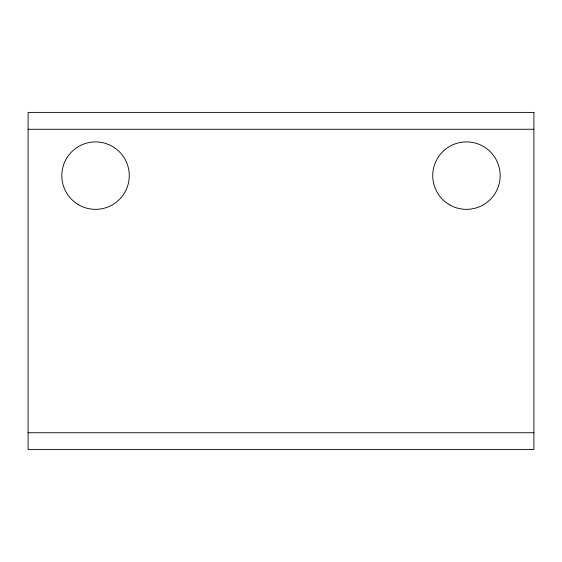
<?xml version="1.0" encoding="UTF-8"?>
<svg xmlns="http://www.w3.org/2000/svg" width="562" height="562" viewBox="0 0 562 562"><rect width="100%" height="100%" fill="white"/><g stroke="black" fill="none" stroke-linecap="round" stroke-linejoin="round"><path stroke-width="0.84" d="M28.1 129.26L533.9 129.26M28.1 432.74L533.9 432.74M533.9 112.4L28.1 112.4L28.1 449.6L533.9 449.6L533.9 112.4M449.6 204.828A33.72 33.72 0 0 0 500.18 175.625A33.72 33.72 0 0 0 449.6 146.422A33.72 33.72 0 0 0 449.6 204.828M78.68 204.828A33.72 33.72 0 0 0 129.26 175.625A33.72 33.72 0 0 0 78.68 146.422A33.72 33.72 0 0 0 78.68 204.828"/></g></svg>
